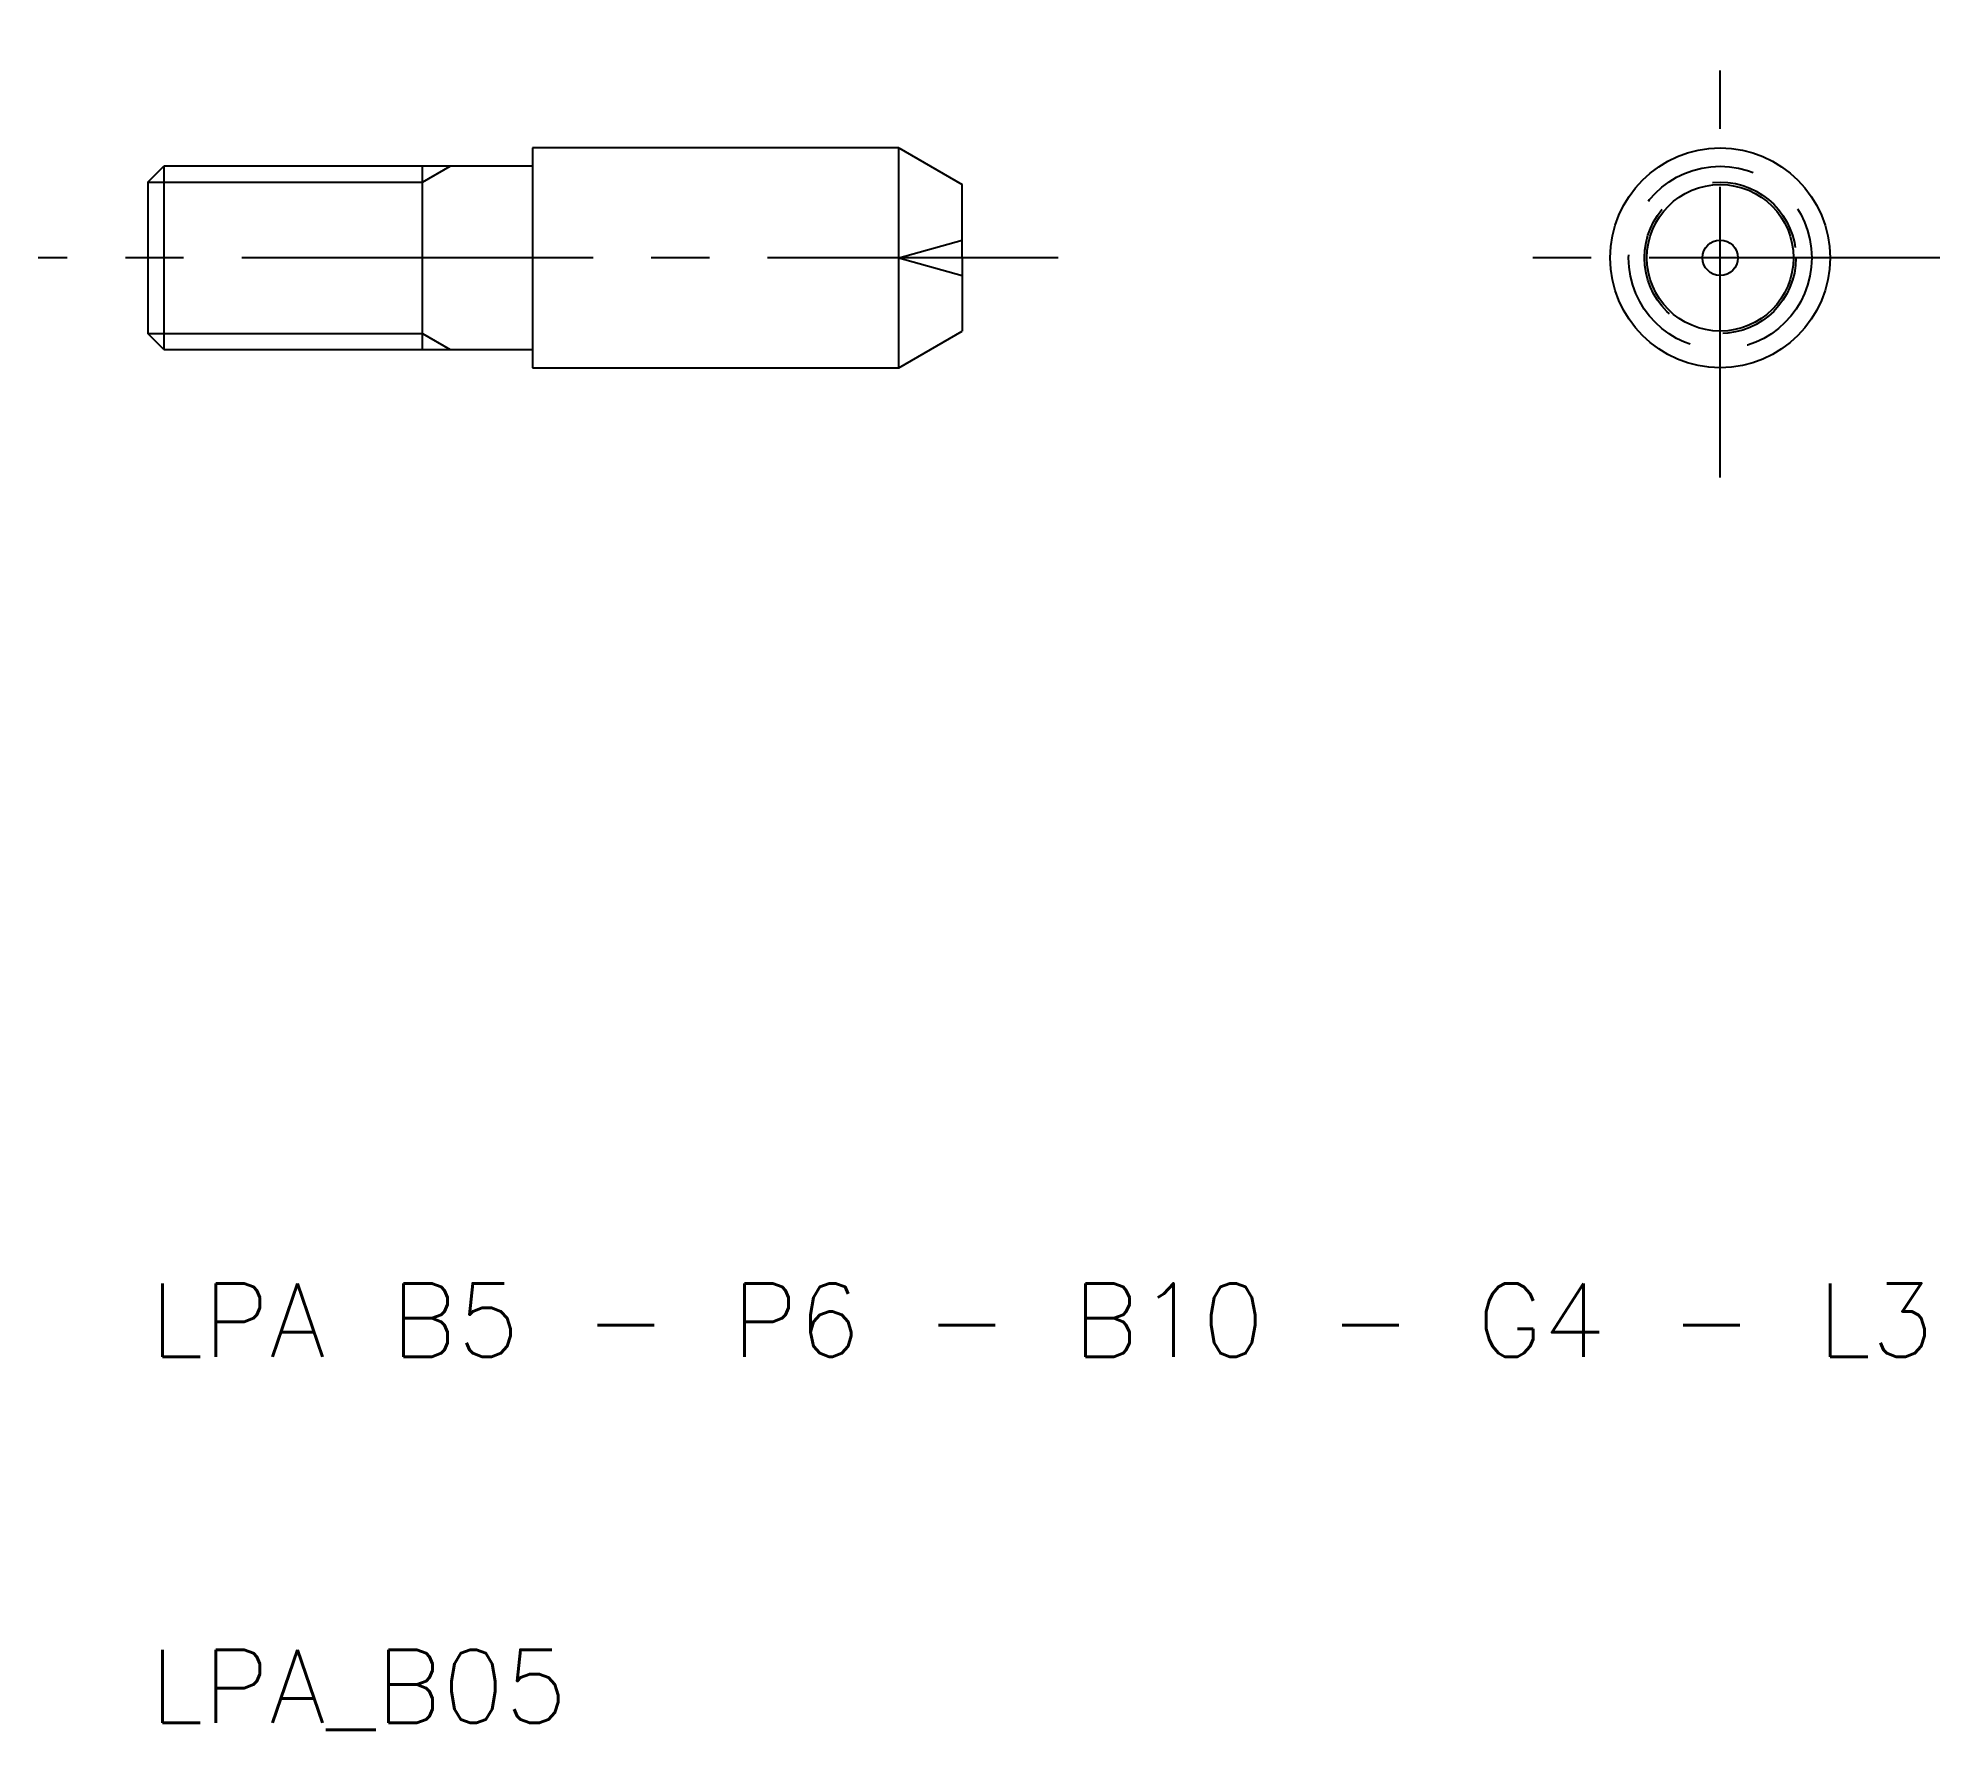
# Model space of a CAD drawing. Extents: x 32.1 to 84, y 9.8 to 56.
import ezdxf

# ---------------------------------------------------------------- set-up
doc = ezdxf.new("R2010")
doc.units = 0
doc.header["$LTSCALE"] = 0.25
doc.linetypes.add('CENTER', pattern=[50.8, 31.75, -6.35, 6.35, -6.35])
doc.linetypes.add('DASHED', pattern=[19.05, 12.7, -6.35])
doc.layers.get('0').update_dxf_attribs({"linetype": 'CONTINUOUS'})
doc.layers.add('CENTER', color=1, linetype='CENTER')
doc.styles.get("Standard").update_dxf_attribs({"font": 'txt.shx'})

msp = doc.modelspace()

# ---------------------------------------------------------------- linework, layer by layer
for p, q in [((55.572, 53), (45.572, 53)), ((45.572, 53), (45.572, 47)), ((55.572, 47), (55.572, 53)), ((55.572, 53), (57.305, 52)), ((35.072, 52.067), (35.505, 52.5)), ((45.572, 52.5), (35.505, 52.5)), ((35.505, 52.5), (35.505, 47.5)), ((42.572, 47.5), (42.572, 52.5)), ((35.072, 52.067), (35.072, 47.933)), ((57.305, 50), (57.305, 52)), ((57.305, 50), (57.305, 48)), ((35.505, 47.5), (35.072, 47.933)), ((55.572, 47), (57.305, 48)), ((35.505, 47.5), (45.572, 47.5)), ((45.572, 47), (55.572, 47))]:
    msp.add_line(p, q)
at = {"color": 3}
for p, q in [((42.572, 52.067), (43.322, 52.5)), ((35.072, 52.067), (42.572, 52.067)), ((35.072, 47.933), (42.572, 47.933)), ((42.572, 47.933), (43.322, 47.5))]:
    msp.add_line(p, q, dxfattribs=at)
at = {"color": 3, "linetype": 'DASHED'}
for q in [(57.305, 50.482), (57.305, 49.518)]:
    msp.add_line((55.572, 50), q, dxfattribs=at)
for radius in [3, 2, 0.482]:
    msp.add_circle((78, 50), radius)
for radius in [2.5, 2.067]:
    msp.add_circle((78, 50), radius, dxfattribs=at)
at = {"layer": 'CENTER', "color": 1, "linetype": 'CENTER'}
for p, q in [((78, 44), (78, 56)), ((45.572, 50), (32.072, 50)), ((59.927, 50), (45.572, 50)), ((84, 50), (72, 50))]:
    msp.add_line(p, q, dxfattribs=at)

# ---------------------------------------------------------------- texts
for s, p in [('LPA B5 - P6 - B10 - G4 - L3', (35.128, 20)), ('LPA_B05', (35.128, 10))]:
    msp.add_text(s, height=2).set_placement(p)

doc.saveas('drawing.dxf')
